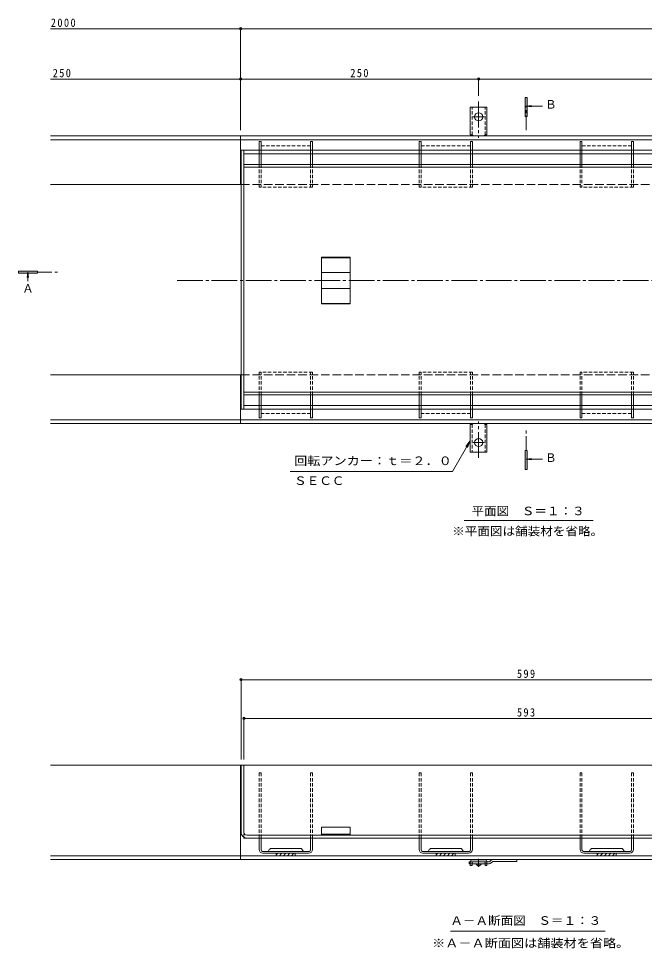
# Model space of a CAD drawing. Units: millimetres at full size, sheet at 1:3. Extents: x -1082 to 1176, y -817 to 815.
# Drawn here: x -1082 to -425, y -496 to 480 of the extents above; entities that cross this region are included whole.
import ezdxf
from ezdxf.enums import TextEntityAlignment as Align

# ---------------------------------------------------------------- set-up
doc = ezdxf.new("R2010")
doc.units = ezdxf.units.MM
doc.header["$LTSCALE"] = 3
doc.header["$PDMODE"] = 32
doc.header["$PDSIZE"] = 2.4
for name, pattern in [('CHAIN1', [8, 5, -1, 1, -1]), ('CHAIN2', [12, 9, -1, 1, -1]), ('DASHED1', [1.8, 1.2, -0.6]), ('DASHED2', [3, 2, -1]), ('DASHED3', [4, 3, -1])]:
    doc.linetypes.add(name, pattern=pattern)
for name, color, linetype, lineweight in [('B-0_芯', 7, 'CHAIN2', 18), ('B-1_躯体', 2, 'Continuous', 18), ('B-2_仕上', 3, 'Continuous', 18), ('B-3_SINBORU2', 4, 'Continuous', 18), ('B-4_その他', 7, 'Continuous', 18), ('B-5_文字', 7, 'Continuous', 18), ('B-9_HAISEN2', 4, 'Continuous', 18), ('B-A_HAISEN3', 6, 'Continuous', 18)]:
    doc.layers.add(name, color=color, linetype=linetype, lineweight=lineweight)
doc.styles.add('ＭＳ ゴシック', font='')
doc.styles.get('ＭＳ ゴシック').set_extended_font_data('MS Gothic')

msp = doc.modelspace()

# ---------------------------------------------------------------- linework, layer by layer
at = {"layer": 'B-0_芯'}
msp.add_line((-915.642, 205.268), (-90.242, 205.268), dxfattribs=at)
at = {"layer": 'B-1_躯体', "linetype": 'CHAIN2'}
for p, q in [((-599.172, 393.082), (-599.172, 354.969)), ((-599.172, 377.134), (-604.948, 377.134)), ((-599.172, 377.134), (-593.396, 377.134)), ((-599.172, 19.187), (-599.172, 57.3)), ((-599.172, 35.135), (-604.948, 35.135)), ((-599.172, 35.135), (-593.396, 35.135))]:
    msp.add_line(p, q, dxfattribs=at)
at = {"layer": 'B-1_躯体'}
for p, q in [((-607.922, 358.134), (-607.922, 387.134)), ((-599.172, 387.134), (-607.922, 387.134)), ((-599.172, 387.134), (-590.422, 387.134)), ((-590.422, 358.134), (-590.422, 387.134)), ((-1048.672, 357.134), (-49.672, 357.134)), ((-1048.672, 353.134), (-49.672, 353.134)), ((-849.172, 306.134), (-849.172, 357.134)), ((-607.922, 358.134), (-606.672, 358.134)), ((-590.422, 358.134), (-591.672, 358.134)), ((-1048.672, 306.134), (-848.672, 306.134)), ((-1048.672, 106.134), (-848.672, 106.134)), ((-849.172, 55.134), (-849.172, 106.134)), ((-1048.672, 59.134), (-49.672, 59.134)), ((-1048.672, 55.134), (-49.672, 55.134)), ((-607.922, 54.135), (-607.922, 25.135)), ((-607.922, 54.135), (-606.672, 54.135)), ((-590.422, 54.135), (-591.672, 54.135)), ((-590.422, 54.135), (-590.422, 25.135)), ((-599.172, 25.135), (-607.922, 25.135)), ((-599.172, 25.135), (-590.422, 25.135)), ((-848.672, -303.606), (-1048.672, -303.606)), ((-849.172, -303.606), (-849.172, -402.606)), ((-49.672, -398.606), (-1048.672, -398.606)), ((-49.672, -402.606), (-1048.672, -402.606))]:
    msp.add_line(p, q, dxfattribs=at)
at = {"layer": 'B-1_躯体', "linetype": 'DASHED1'}
for p, q in [((-605.922, 357.989), (-605.922, 387.134)), ((-592.422, 357.989), (-592.422, 387.134)), ((-605.922, 54.28), (-605.922, 25.135)), ((-592.422, 54.28), (-592.422, 25.135))]:
    msp.add_line(p, q, dxfattribs=at)
at = {"layer": 'B-1_躯体', "linetype": 'DASHED3'}
for p, q in [((-848.672, 306.134), (-49.672, 306.134)), ((-848.672, 106.135), (-49.672, 106.135))]:
    msp.add_line(p, q, dxfattribs=at)
at = {"layer": 'B-1_躯体'}
for centre in [(-599.172, 377.134), (-599.172, 35.135)]:
    msp.add_circle(centre, 4.25, dxfattribs=at)
for centre, start, end in [((-606.672, 356.134), 30.00051, 90), ((-591.672, 356.134), 90, 149.99949), ((-606.672, 56.135), 270, 329.99949), ((-591.672, 56.135), 210.00051, 270)]:
    msp.add_arc(centre, 2, start, end, dxfattribs=at)
at = {"layer": 'B-2_仕上'}
for p, q in [((-848.672, 342.134), (-848.672, 70.134)), ((-845.672, 342.134), (-845.672, 70.134)), ((-845.672, 327.134), (-252.672, 327.134)), ((-845.672, 324.134), (-252.672, 324.134)), ((-764.172, 180.814), (-764.172, 229.723)), ((-734.172, 229.723), (-764.172, 229.723)), ((-734.172, 229.223), (-764.172, 229.223)), ((-734.172, 229.723), (-734.172, 180.814)), ((-734.172, 213.634), (-764.172, 213.634)), ((-734.172, 196.902), (-764.172, 196.902)), ((-734.172, 181.314), (-764.172, 181.314)), ((-734.172, 180.814), (-764.172, 180.814)), ((-845.672, 88.134), (-252.672, 88.134)), ((-845.672, 85.134), (-252.672, 85.134)), ((-249.672, -303.607), (-848.672, -303.607)), ((-848.672, -374.106), (-848.672, -303.607)), ((-845.672, -374.106), (-845.672, -303.607)), ((-764.172, -377.106), (-764.172, -368.606)), ((-845.672, -380.106), (-845.672, -379.303)), ((-845.672, -380.106), (-252.672, -380.106)), ((-842.672, -377.106), (-255.672, -377.106)), ((-764.172, -376.106), (-734.172, -376.106))]:
    msp.add_line(p, q, dxfattribs=at)
at = {"layer": 'B-2_仕上', "linetype": 'DASHED1'}
msp.add_line((-845.672, -379.303), (-845.672, -374.106), dxfattribs=at)
at = {"layer": 'B-2_仕上'}
msp.add_lwpolyline([(-734.172, -377.106), (-734.172, -368.606), (-764.172, -368.606)], dxfattribs=at)
for radius in [6, 3]:
    msp.add_arc((-842.672, -374.106), radius, 180, 270, dxfattribs=at)
at = {"layer": 'B-3_SINBORU2'}
for p, q in [((-827.672, 351.134), (-829.672, 351.134)), ((-829.672, 351.134), (-829.672, 342.134)), ((-827.672, 351.134), (-827.672, 342.134)), ((-773.672, 351.134), (-775.672, 351.134)), ((-775.672, 351.134), (-775.672, 342.134)), ((-773.672, 351.134), (-773.672, 342.134)), ((-659.672, 351.134), (-661.672, 351.134)), ((-661.672, 351.134), (-661.672, 342.134)), ((-659.672, 351.134), (-659.672, 342.134)), ((-605.672, 351.134), (-607.672, 351.134)), ((-607.672, 351.134), (-607.672, 342.134)), ((-605.672, 351.134), (-605.672, 342.134)), ((-490.672, 351.134), (-492.672, 351.134)), ((-492.672, 351.134), (-492.672, 342.134)), ((-490.672, 351.134), (-490.672, 342.134)), ((-436.672, 351.134), (-438.672, 351.134)), ((-438.672, 351.134), (-438.672, 342.134)), ((-436.672, 351.134), (-436.672, 342.134)), ((-829.672, 338.134), (-829.672, 327.134)), ((-827.672, 338.134), (-827.672, 327.134)), ((-775.672, 338.134), (-775.672, 327.134)), ((-773.672, 338.134), (-773.672, 327.134)), ((-661.672, 338.134), (-661.672, 327.134)), ((-659.672, 338.134), (-659.672, 327.134)), ((-607.672, 338.134), (-607.672, 327.134)), ((-605.672, 338.134), (-605.672, 327.134)), ((-492.672, 338.134), (-492.672, 327.134)), ((-490.672, 338.134), (-490.672, 327.134)), ((-438.672, 338.134), (-438.672, 327.134)), ((-436.672, 338.134), (-436.672, 327.134)), ((-829.672, 74.134), (-829.672, 85.134)), ((-827.672, 74.134), (-827.672, 85.134)), ((-775.672, 74.134), (-775.672, 85.134)), ((-773.672, 74.134), (-773.672, 85.134)), ((-661.672, 74.134), (-661.672, 85.134)), ((-659.672, 74.134), (-659.672, 85.134)), ((-607.672, 74.134), (-607.672, 85.134)), ((-605.672, 74.134), (-605.672, 85.134)), ((-492.672, 74.134), (-492.672, 85.134)), ((-490.672, 74.134), (-490.672, 85.134)), ((-438.672, 74.134), (-438.672, 85.134)), ((-436.672, 74.134), (-436.672, 85.134)), ((-829.672, 61.135), (-829.672, 70.134)), ((-827.672, 61.135), (-827.672, 70.134)), ((-775.672, 61.135), (-775.672, 70.134)), ((-773.672, 61.135), (-773.672, 70.134)), ((-661.672, 61.135), (-661.672, 70.134)), ((-659.672, 61.135), (-659.672, 70.134)), ((-607.672, 61.135), (-607.672, 70.134)), ((-605.672, 61.135), (-605.672, 70.134)), ((-492.672, 61.135), (-492.672, 70.134)), ((-490.672, 61.135), (-490.672, 70.134)), ((-438.672, 61.135), (-438.672, 70.134)), ((-436.672, 61.135), (-436.672, 70.134)), ((-827.672, 61.135), (-829.672, 61.135)), ((-773.672, 61.135), (-775.672, 61.135)), ((-659.672, 61.135), (-661.672, 61.135)), ((-605.672, 61.135), (-607.672, 61.135)), ((-490.672, 61.135), (-492.672, 61.135)), ((-436.672, 61.135), (-438.672, 61.135)), ((-829.672, -380.106), (-827.672, -380.106)), ((-829.672, -392.106), (-829.672, -380.106)), ((-827.672, -392.606), (-827.672, -380.106)), ((-775.672, -380.106), (-773.672, -380.106)), ((-775.672, -392.606), (-775.672, -380.106)), ((-773.672, -392.106), (-773.672, -380.106)), ((-661.672, -380.106), (-659.672, -380.106)), ((-661.672, -392.106), (-661.672, -380.106)), ((-659.672, -392.606), (-659.672, -380.106)), ((-607.672, -380.106), (-605.672, -380.106)), ((-607.672, -392.606), (-607.672, -380.106)), ((-605.672, -392.106), (-605.672, -380.106)), ((-492.672, -380.106), (-490.672, -380.106)), ((-492.672, -392.106), (-492.672, -380.106)), ((-490.672, -392.606), (-490.672, -380.106)), ((-438.672, -380.106), (-436.672, -380.106)), ((-438.672, -392.606), (-438.672, -380.106)), ((-436.672, -392.106), (-436.672, -380.106)), ((-826.172, -394.106), (-777.172, -394.106)), ((-825.672, -396.106), (-777.672, -396.106)), ((-786.422, -391.106), (-816.922, -391.106)), ((-810.128, -396.106), (-811.672, -397.65)), ((-805.886, -396.106), (-808.386, -398.606)), ((-801.643, -396.106), (-804.143, -398.606)), ((-797.4, -396.106), (-799.9, -398.606)), ((-793.158, -396.106), (-795.658, -398.606)), ((-791.672, -398.606), (-791.672, -396.106)), ((-609.172, -394.106), (-658.172, -394.106)), ((-657.672, -396.106), (-609.672, -396.106)), ((-618.422, -391.106), (-648.922, -391.106)), ((-642.128, -396.106), (-643.672, -397.65)), ((-637.886, -396.106), (-640.386, -398.606)), ((-633.643, -396.106), (-636.143, -398.606)), ((-629.4, -396.106), (-631.9, -398.606)), ((-625.158, -396.106), (-627.658, -398.606)), ((-623.672, -398.606), (-623.672, -396.106)), ((-440.172, -394.106), (-489.172, -394.106)), ((-440.672, -396.106), (-488.672, -396.106)), ((-449.422, -391.106), (-479.922, -391.106)), ((-473.128, -396.106), (-474.672, -397.65)), ((-468.886, -396.106), (-471.386, -398.606)), ((-464.643, -396.106), (-467.143, -398.606)), ((-460.4, -396.106), (-462.9, -398.606)), ((-456.158, -396.106), (-458.658, -398.606)), ((-454.672, -398.606), (-454.672, -396.106))]:
    msp.add_line(p, q, dxfattribs=at)
at = {"layer": 'B-3_SINBORU2', "linetype": 'DASHED1'}
for p, q in [((-829.672, 342.134), (-829.672, 338.134)), ((-827.672, 346.634), (-775.672, 346.634)), ((-827.672, 342.134), (-827.672, 338.134)), ((-775.672, 342.134), (-775.672, 338.134)), ((-773.672, 342.134), (-773.672, 338.134)), ((-661.672, 342.134), (-661.672, 338.134)), ((-659.672, 346.634), (-607.672, 346.634)), ((-659.672, 342.134), (-659.672, 338.134)), ((-607.672, 342.134), (-607.672, 338.134)), ((-605.672, 342.134), (-605.672, 338.134)), ((-492.672, 342.134), (-492.672, 338.134)), ((-490.672, 346.634), (-438.672, 346.634)), ((-490.672, 342.134), (-490.672, 338.134)), ((-438.672, 342.134), (-438.672, 338.134)), ((-436.672, 342.134), (-436.672, 338.134)), ((-829.672, 327.134), (-829.672, 303.134)), ((-827.672, 327.134), (-827.672, 303.134)), ((-775.672, 327.134), (-775.672, 303.134)), ((-773.672, 327.134), (-773.672, 303.134)), ((-661.672, 327.134), (-661.672, 303.134)), ((-659.672, 327.134), (-659.672, 303.134)), ((-607.672, 327.134), (-607.672, 303.134)), ((-605.672, 327.134), (-605.672, 303.134)), ((-492.672, 327.134), (-492.672, 303.134)), ((-490.672, 327.134), (-490.672, 303.134)), ((-438.672, 327.134), (-438.672, 303.134)), ((-436.672, 327.134), (-436.672, 303.134)), ((-773.672, 303.134), (-829.672, 303.134)), ((-605.672, 303.134), (-661.672, 303.134)), ((-436.672, 303.134), (-492.672, 303.134)), ((-773.672, 109.134), (-829.672, 109.134)), ((-829.672, 85.134), (-829.672, 109.134)), ((-827.672, 85.134), (-827.672, 109.134)), ((-775.672, 85.134), (-775.672, 109.134)), ((-773.672, 85.134), (-773.672, 109.134)), ((-605.672, 109.134), (-661.672, 109.134)), ((-661.672, 85.134), (-661.672, 109.134)), ((-659.672, 85.134), (-659.672, 109.134)), ((-607.672, 85.134), (-607.672, 109.134)), ((-605.672, 85.134), (-605.672, 109.134)), ((-436.672, 109.134), (-492.672, 109.134)), ((-492.672, 85.134), (-492.672, 109.134)), ((-490.672, 85.134), (-490.672, 109.134)), ((-438.672, 85.134), (-438.672, 109.134)), ((-436.672, 85.134), (-436.672, 109.134)), ((-829.672, 70.134), (-829.672, 74.134)), ((-827.672, 70.134), (-827.672, 74.134)), ((-775.672, 70.134), (-775.672, 74.134)), ((-773.672, 70.134), (-773.672, 74.134)), ((-661.672, 70.134), (-661.672, 74.134)), ((-659.672, 70.134), (-659.672, 74.134)), ((-607.672, 70.134), (-607.672, 74.134)), ((-605.672, 70.134), (-605.672, 74.134)), ((-492.672, 70.134), (-492.672, 74.134)), ((-490.672, 70.134), (-490.672, 74.134)), ((-438.672, 70.134), (-438.672, 74.134)), ((-436.672, 70.134), (-436.672, 74.134)), ((-775.672, 65.634), (-827.672, 65.634)), ((-607.672, 65.634), (-659.672, 65.634)), ((-438.672, 65.634), (-490.672, 65.634)), ((-829.672, -311.607), (-827.672, -311.607)), ((-829.672, -380.106), (-829.672, -311.607)), ((-827.672, -380.106), (-827.672, -311.607)), ((-775.672, -311.607), (-773.672, -311.607)), ((-775.672, -380.106), (-775.672, -311.607)), ((-773.672, -380.106), (-773.672, -311.607)), ((-661.672, -311.607), (-659.672, -311.607)), ((-661.672, -380.106), (-661.672, -311.607)), ((-659.672, -380.106), (-659.672, -311.607)), ((-607.672, -311.607), (-605.672, -311.607)), ((-607.672, -380.106), (-607.672, -311.607)), ((-605.672, -380.106), (-605.672, -311.607)), ((-492.672, -311.607), (-490.672, -311.607)), ((-492.672, -380.106), (-492.672, -311.607)), ((-490.672, -380.106), (-490.672, -311.607)), ((-438.672, -311.607), (-436.672, -311.607)), ((-438.672, -380.106), (-438.672, -311.607)), ((-436.672, -380.106), (-436.672, -311.607))]:
    msp.add_line(p, q, dxfattribs=at)
at = {"layer": 'B-3_SINBORU2'}
for points in [[(-791.672, -398.606), (-811.672, -398.606), (-811.672, -396.106)], [(-623.672, -398.606), (-643.672, -398.606), (-643.672, -396.106)], [(-454.672, -398.606), (-474.672, -398.606), (-474.672, -396.106)]]:
    msp.add_lwpolyline(points, dxfattribs=at)
for centre, radius, start, end in [((-825.672, -392.106), 4, 180, 270), ((-826.172, -392.606), 1.5, 180, 270), ((-820.795, -392.606), 1.5, 270, 345.52249), ((-816.922, -393.606), 2.5, 90, 165.52249), ((-786.422, -393.606), 2.5, 14.47751, 90), ((-782.549, -392.606), 1.5, 194.47751, 270), ((-777.672, -392.106), 4, 270, 0), ((-777.172, -392.606), 1.5, 270, 0), ((-657.672, -392.106), 4, 180, 270), ((-658.172, -392.606), 1.5, 180, 270), ((-652.795, -392.606), 1.5, 270, 345.52249), ((-648.922, -393.606), 2.5, 90, 165.52249), ((-618.422, -393.606), 2.5, 14.47751, 90), ((-614.549, -392.606), 1.5, 194.47751, 270), ((-609.672, -392.106), 4, 270, 0), ((-609.172, -392.606), 1.5, 270, 0), ((-488.672, -392.106), 4, 180, 270), ((-489.172, -392.606), 1.5, 180, 270), ((-483.795, -392.606), 1.5, 270, 345.52249), ((-479.922, -393.606), 2.5, 90, 165.52249), ((-449.422, -393.606), 2.5, 14.47751, 90), ((-445.549, -392.606), 1.5, 194.47751, 270), ((-440.672, -392.106), 4, 270, 0), ((-440.172, -392.606), 1.5, 270, 0)]:
    msp.add_arc(centre, radius, start, end, dxfattribs=at)
at = {"layer": 'B-4_その他'}
for p, q in [((-849.172, 469.648), (-1048.672, 469.648)), ((-849.172, 470.548), (-849.172, 363.134)), ((-849.172, 469.648), (-49.672, 469.648)), ((-849.172, 416.841), (-1048.672, 416.841)), ((-849.172, 416.841), (-599.172, 416.841)), ((-599.172, 417.741), (-599.172, 399.082)), ((-599.172, 416.841), (-99.172, 416.841)), ((-848.672, -212.984), (-848.672, -297.606)), ((-848.672, -213.884), (-249.672, -213.884)), ((-845.672, -253.567), (-845.672, -297.606)), ((-845.672, -254.467), (-252.672, -254.467))]:
    msp.add_line(p, q, dxfattribs=at)
for p in [(-849.172, 469.648), (-849.172, 416.841), (-599.172, 416.841), (-848.672, -213.884), (-845.672, -254.467)]:
    msp.add_point(p, dxfattribs=at)
at = {"layer": 'B-5_文字', "color": 4}
for p, q in [((-550.172, 377.413), (-550.172, 397.413)), ((-549.172, 388.442), (-543.567, 389.18)), ((-549.172, 388.442), (-543.567, 387.705)), ((-549.172, 388.442), (-531.956, 388.442)), ((-1082.255, 214.989), (-1082.255, 212.989)), ((-1062.255, 214.989), (-1082.255, 214.989)), ((-1062.255, 212.989), (-1062.255, 214.989)), ((-1082.255, 212.989), (-1062.255, 212.989)), ((-1072.489, 213.989), (-1073.225, 208.403)), ((-1072.489, 213.989), (-1071.754, 208.403)), ((-1072.489, 213.989), (-1072.489, 204.586)), ((-550.172, 6.725), (-550.172, 26.725)), ((-549.172, 17.801), (-543.567, 18.539)), ((-549.172, 17.801), (-543.567, 17.063)), ((-549.172, 17.801), (-531.956, 17.801))]:
    msp.add_line(p, q, dxfattribs=at)
at = {"layer": 'B-5_文字', "color": 4, "linetype": 'CHAIN1'}
for p, q in [((-549.172, 363.141), (-549.172, 388.442)), ((-1062.255, 213.989), (-1039.064, 213.989)), ((-549.172, 26.725), (-549.172, 47.86))]:
    msp.add_line(p, q, dxfattribs=at)
at = {"layer": 'B-5_文字'}
for p, q in [((-608.079, 36.799), (-626.589, 4.739)), ((-608.079, 36.799), (-612.645, 30.849)), ((-608.079, 36.799), (-610.949, 29.87)), ((-797.136, 4.739), (-626.589, 4.739)), ((-614.303, -46.728), (-478.914, -46.728)), ((-628.637, -477.824), (-466.383, -477.824))]:
    msp.add_line(p, q, dxfattribs=at)
at = {"layer": 'B-5_文字', "color": 4}
for points in [[(-550.172, 397.413), (-548.172, 397.413), (-548.172, 377.413), (-550.172, 377.413)], [(-550.172, 26.725), (-548.172, 26.725), (-548.172, 6.725), (-550.172, 6.725)]]:
    msp.add_lwpolyline(points, dxfattribs=at)
for points in [[(-550.172, 397.413), (-550.172, 377.413), (-548.172, 397.413), (-548.172, 377.413)], [(-1062.255, 214.989), (-1062.255, 212.989), (-1082.255, 214.989), (-1082.255, 212.989)], [(-550.172, 26.725), (-550.172, 6.725), (-548.172, 26.725), (-548.172, 6.725)]]:
    msp.add_solid(points, dxfattribs=at)
at = {"layer": 'B-9_HAISEN2', "color": 3}
for p, q in [((-609.172, -405.106), (-587.672, -405.106)), ((-609.172, -405.106), (-609.172, -407.106)), ((-588.086, -407.106), (-609.172, -407.106)), ((-586.05, -403.485), (-587.672, -405.106)), ((-585.965, -406.228), (-584.343, -404.606)), ((-584.343, -404.606), (-559.172, -404.606)), ((-583.929, -402.606), (-559.172, -402.606)), ((-559.172, -402.606), (-559.172, -404.606))]:
    msp.add_line(p, q, dxfattribs=at)
at = {"layer": 'B-9_HAISEN2', "linetype": 'DASHED2'}
for p, q in [((-607.922, -405.106), (-607.922, -407.106)), ((-605.922, -407.106), (-605.922, -406.106)), ((-592.422, -407.106), (-592.422, -406.106)), ((-590.422, -407.106), (-590.422, -405.106))]:
    msp.add_line(p, q, dxfattribs=at)
at = {"layer": 'B-9_HAISEN2'}
for p, q in [((-607.922, -407.106), (-607.922, -408.906)), ((-605.922, -408.906), (-607.922, -408.906)), ((-592.422, -403.106), (-605.922, -403.106)), ((-605.922, -407.106), (-605.922, -408.906)), ((-592.422, -407.106), (-592.422, -408.906)), ((-590.422, -408.906), (-592.422, -408.906)), ((-590.422, -407.106), (-590.422, -408.906))]:
    msp.add_line(p, q, dxfattribs=at)
at = {"layer": 'B-9_HAISEN2', "color": 2}
for p, q in [((-601.922, -407.606), (-601.922, -407.106)), ((-600.171, -409.106), (-601.922, -407.606)), ((-596.422, -407.606), (-601.922, -407.606)), ((-598.172, -409.106), (-600.171, -409.106)), ((-596.422, -407.606), (-598.172, -409.106)), ((-596.422, -407.606), (-596.422, -407.106))]:
    msp.add_line(p, q, dxfattribs=at)
at = {"layer": 'B-9_HAISEN2', "linetype": 'CHAIN1'}
msp.add_line((-599.172, -402.01), (-599.172, -410.295), dxfattribs=at)
at = {"layer": 'B-9_HAISEN2'}
for centre, start, end in [((-605.922, -405.106), 90, 180), ((-592.422, -405.106), 0, 90)]:
    msp.add_arc(centre, 2, start, end, dxfattribs=at)
at = {"layer": 'B-9_HAISEN2', "linetype": 'DASHED2'}
for centre, start, end in [((-604.922, -406.106), 90, 180), ((-593.422, -406.106), 0, 90)]:
    msp.add_arc(centre, 1, start, end, dxfattribs=at)
at = {"layer": 'B-9_HAISEN2', "color": 3}
for centre, start, end in [((-588.086, -404.106), 270, 314.99996), ((-583.929, -405.606), 90, 134.99996)]:
    msp.add_arc(centre, 3, start, end, dxfattribs=at)
at = {"layer": 'B-A_HAISEN3'}
for p, q in [((-848.672, 342.134), (-249.672, 342.134)), ((-845.672, 338.134), (-252.672, 338.134)), ((-249.672, 70.134), (-848.672, 70.134)), ((-845.672, 74.134), (-252.672, 74.134))]:
    msp.add_line(p, q, dxfattribs=at)

# ---------------------------------------------------------------- texts
at = {"layer": 'B-4_その他', "color": 2, "char_height": 8.798, "attachment_point": 7, "style": 'ＭＳ ゴシック'}
for s, insert in [('\\T1.28;\\W0.9;2000', (-1048.408, 471.448)), ('\\T1.27;\\W0.9;250', (-1046.424, 418.641)), ('\\T1.27;\\W0.9;250', (-733.922, 418.641)), ('\\T1.27;\\W0.9;599', (-558.922, -212.084)), ('\\T1.27;\\W0.9;593', (-558.922, -252.667))]:
    msp.add_mtext(s, dxfattribs=dict(at, insert=insert))
at = {"layer": 'B-5_文字', "color": 2, "style": 'ＭＳ ゴシック'}
for s, p in [('Ｂ', (-529.337, 383.144)), ('Ａ', (-1078.411, 189.861)), ('Ｂ', (-529.337, 12.152))]:
    msp.add_text(s, height=8.798, dxfattribs=at).set_placement(p, align=Align.BOTTOM_LEFT)
for s, width, p in [('回転アンカー：ｔ＝２．０', 1.15, (-792.947, 8.849)), ('ＳＥＣＣ', 1.1, (-792.947, -12.021)), ('平面図\u3000Ｓ＝１：３', 1.1, (-606.632, -43.817)), ('※平面図は舗装材を省略。', 1.1, (-626.882, -65.033)), ('Ａ－Ａ断面図\u3000Ｓ＝１：３', 1.1, (-628.844, -473.867)), ('※Ａ－Ａ断面図は舗装材を省略。', 1.15, (-648.01, -497.547))]:
    msp.add_text(s, height=8.798, dxfattribs=dict(at, width=width)).set_placement(p, align=Align.BOTTOM_LEFT)

doc.saveas('drawing.dxf')
